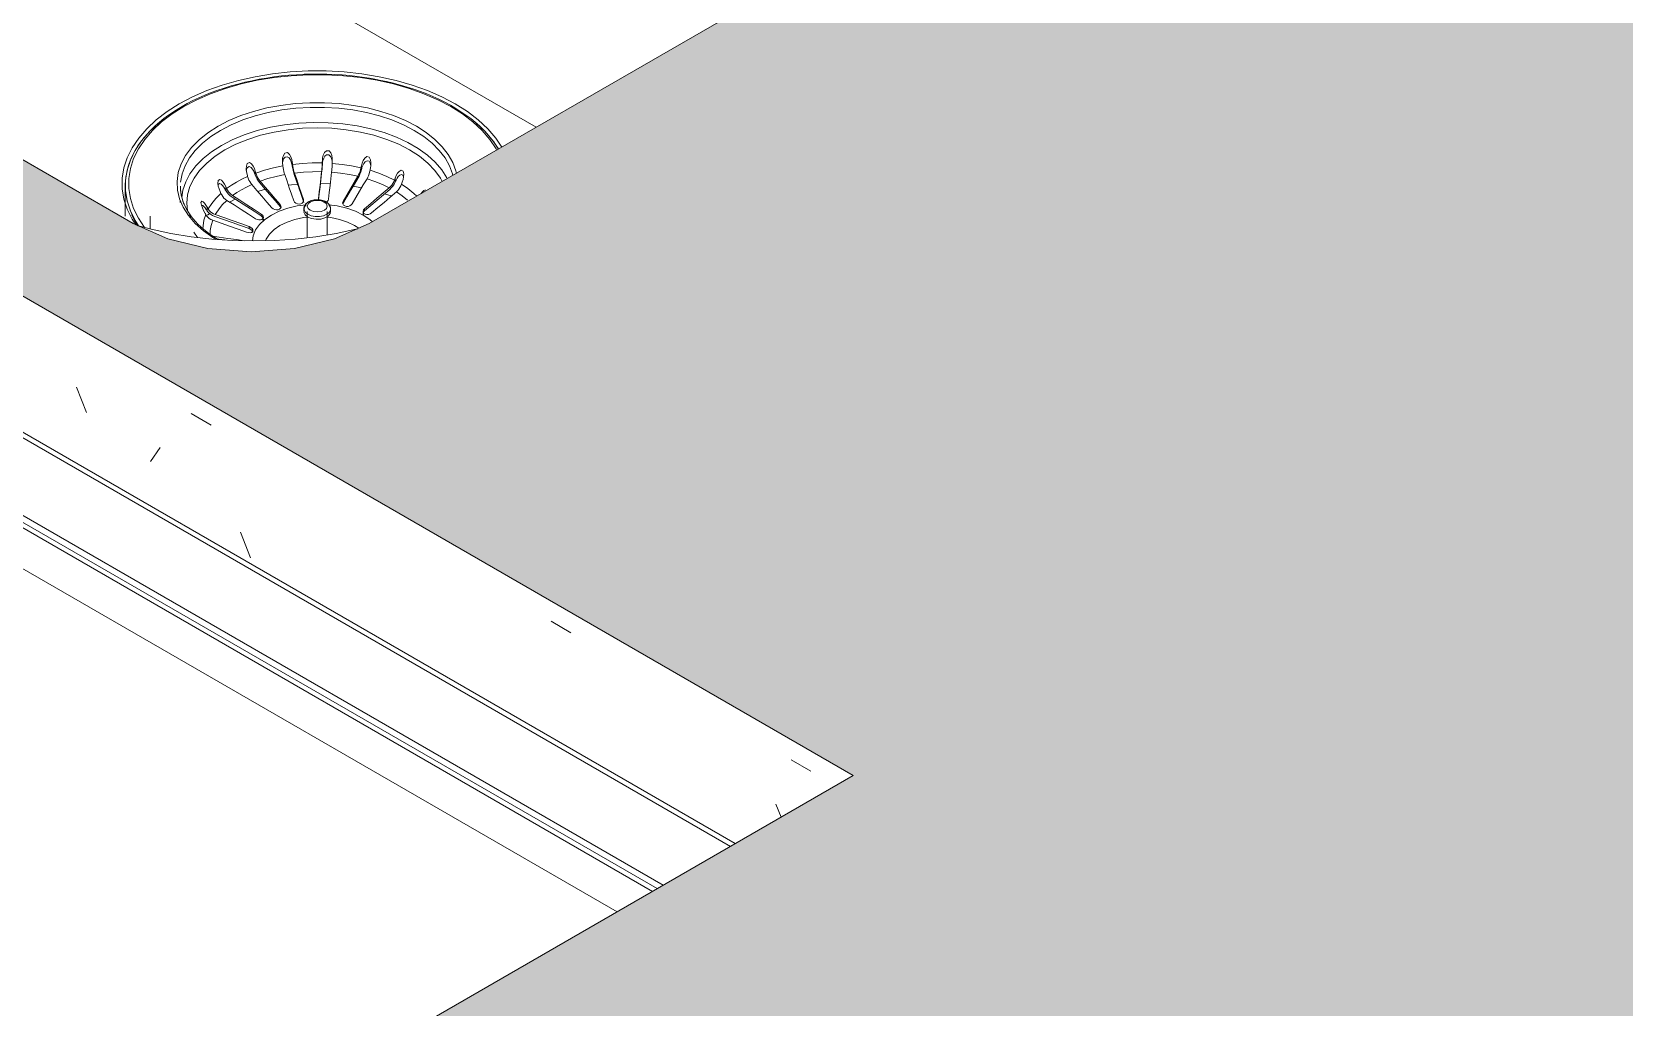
# Model space of a CAD drawing. Header units: millimetres. Extents: x -8593 to 4290, y -4897 to 11072.
# Drawn here: x -5913.5 to -5436.6, y 9420 to 9712.2 of the extents above; entities that cross this region are included whole.
import ezdxf

# ---------------------------------------------------------------- set-up
doc = ezdxf.new("R2010")
doc.units = ezdxf.units.MM
doc.layers.add('G-IMPT', color=8, linetype='Continuous', lineweight=9)
doc.layers.add('I-FURN', color=30, linetype='Continuous', lineweight=9)

msp = doc.modelspace()

# ---------------------------------------------------------------- hatches: boundary and pattern name
at = {"layer": 'I-FURN'}
h = msp.add_hatch(dxfattribs=at)
h.set_pattern_fill('FP_1', color=256, style=0, pattern_type=2)
h.set_pattern_definition([(0, (-6795.318, 7822.987), (203.2, 29.329), [8.382, -144.018, 8.382, -144.018, -812.8]), (0, (-6795.318, 7822.987), (203.2, 29.329), [-304.8, 8.382, -296.418, 8.382, -144.018, -355.6]), (0, (-6795.318, 7822.987), (203.2, 29.329), [-762, 8.382, -93.218, 8.382, -245.618]), (135, (-6719.12, 7837.65), (-145.594, 86.93524), [5.927, -101.836, 5.927, -676.572]), (135, (-6719.12, 7837.65), (-145.594, 86.93524), [-113.69, -101.836, 5.927, -209.599, -359.21]), (135, (-6719.12, 7837.65), (-145.594, 86.93524), [-431.052, 5.927, -101.836, 5.927, -245.52]), (135, (-6719.12, 7837.65), (-145.594, 86.93524), [-544.742, -65.915, 5.927, -173.678]), (225, (-6693.72, 7896.31), (-57.60587, -116.2646), [5.927, -101.836, 5.927, -676.572]), (225, (-6693.72, 7896.31), (-57.60587, -116.2646), [-113.69, -101.836, 5.927, -209.599, -359.21]), (225, (-6693.72, 7896.31), (-57.60587, -116.2646), [-431.052, 5.927, -101.836, 5.927, -245.52]), (225, (-6693.72, 7896.31), (-57.60587, -116.2646), [-544.742, -65.915, 5.927, -173.678])])
h.paths.add_polyline_path([(-7223.12, 8019.74), (-7223.12, 8142.21), (-6608.36, 8497.15), (-6933.62, 8684.94), (-6324.67, 9036.52), (-5999.4, 8848.73), (-4861.38, 9505.76), (-5793.81, 10044.1), (-5793.79, 10035.12), (-5779.2, 10026.63), (-5776.94, 10022.81), (-5776.16, 10017.58), (-5776.94, 10011.46), (-5779.2, 10005.03), (-5783.69, 9997.81), (-5787.16, 9993.77), (-5792.07, 9990.03), (-5797.43, 9988.09), (-5801.43, 9988.14), (-5818.56, 9998.18), (-5821.26, 9999.59), (-5825.49, 10002.03), (-5825.71, 9991.34), (-5827.75, 9987.72), (-5831.88, 9984.43), (-5838.38, 9981.9), (-5844.98, 9980.79), (-5851.31, 9980.79), (-5858.19, 9982.12), (-5864.48, 9985.05), (-5868.06, 9988.12), (-5870.02, 9991.59), (-5870.02, 10088.1), (-5958.95, 10139.45), (-5991.59, 10120.3), (-5992.31, 10113.98), (-5998.62, 10110.34), (-6007.84, 10110.51), (-6008.81, 10111.04), (-6011.67, 10110.97), (-6013.32, 10111.51), (-6016.62, 10113.47), (-6018.95, 10115.73), (-6021.56, 10119.25), (-6022.88, 10121.85), (-6023.88, 10124.61), (-6024.48, 10128.61), (-6024.36, 10130.43), (-6024.03, 10131.68), (-6023.82, 10132.71), (-6022.28, 10135.02), (-6021.31, 10135.47), (-6020.49, 10135.88), (-6020.7, 10136.13), (-5986.95, 10155.61), (-6728.14, 10583.54), (-8135.29, 9771.13), (-7718.09, 9530.26), (-6728.14, 10101.81), (-5667.48, 9489.43), (-7718.09, 8305.51), (-7287.37, 8056.84)])
h.paths.add_polyline_path([(-5847.79, 9646.32), (-5860.83, 9647.33), (-5872.79, 9650.19), (-5883.15, 9654.77), (-6442.01, 9977.48), (-6449.71, 9983.27), (-6454.71, 9990.23), (-6456.41, 9997.7), (-6454.71, 10005.17), (-6449.71, 10012.14), (-6441.76, 10018.12), (-6236.7, 10136.51), (-6226.35, 10141.09), (-6214.29, 10143.98), (-6201.35, 10144.96), (-6188.41, 10143.98), (-6176.35, 10141.09), (-6165.99, 10136.51), (-5607.38, 9813.99), (-5599.43, 9808.01), (-5594.44, 9801.05), (-5592.73, 9793.58), (-5594.44, 9786.11), (-5599.43, 9779.15), (-5607.38, 9773.17), (-5812.44, 9654.77), (-5822.79, 9650.19), (-5834.85, 9647.3), (-5839.7, 9646.93)])
h.paths.add_polyline_path([(-5803.77, 10040.81), (-5803.79, 10049.87), (-5825.36, 10062.32), (-5825.57, 10054.02), (-5826.82, 10053.17), (-5826.66, 10052.57), (-5826.19, 10052.28), (-5824.65, 10052.95), (-5813.75, 10046.57), (-5803.79, 10040.83)])
h.paths.add_polyline_path([(-6014.97, 10133.82), (-6014.52, 10134.84), (-6014.92, 10134.17)])
h.paths.add_polyline_path([(-6014.29, 10135.06), (-6014.55, 10135.16), (-6014.32, 10135.07)])
h.paths.add_polyline_path([(-6002.83, 10141.71), (-6002.69, 10141.78), (-6002.83, 10141.71)])
h = msp.add_hatch(dxfattribs=at)
h.set_pattern_fill('FP_3', color=256, style=0, pattern_type=2)
h.set_pattern_definition([(330, (-4788.215, 10095.467), (143.684, -41.478), [6.844, -117.59, 6.844, -781.239]), (330, (-4788.215, 10095.467), (143.684, -41.478), [-131.278, -117.59, 6.844, -242.024, -414.78]), (330, (-4788.215, 10095.467), (143.684, -41.478), [-497.736, 6.844, -117.59, 6.844, -283.502]), (330, (-4788.215, 10095.467), (143.684, -41.478), [-629.014, -76.112, 6.844, -200.546]), (111.206, (-4734.333, 10085.098), (-102.95035, 182.3835), [8.193, -140.765, -943.402]), (111.206, (-4734.333, 10085.098), (-102.95035, 182.3835), [-148.958, 8.193, -140.765, -794.444]), (111.206, (-4734.333, 10085.098), (-102.95035, 182.3835), [-297.916, 8.193, -289.724, -496.527]), (111.206, (-4734.333, 10085.098), (-102.95035, 182.3835), [-595.833, 8.193, -140.765, -347.569]), (111.206, (-4734.333, 10085.098), (-102.95035, 182.3835), [-744.791, 8.193, -91.113, -248.264]), (111.206, (-4734.333, 10085.098), (-102.95035, 182.3835), [-844.096, 8.193, -240.071]), (234.896, (-4716.373, 10157.684), (-40.7338, -140.906), [5.153, -88.544, -593.415]), (234.896, (-4716.373, 10157.684), (-40.7338, -140.906), [-93.697, 5.153, -88.544, -499.718]), (234.896, (-4716.373, 10157.684), (-40.7338, -140.906), [-187.394, 5.153, -182.241, -312.324]), (234.896, (-4716.373, 10157.684), (-40.7338, -140.906), [-374.788, 5.153, -88.544, -218.626]), (234.896, (-4716.373, 10157.684), (-40.7338, -140.906), [-468.485, 5.153, -57.311, -156.162]), (234.896, (-4716.373, 10157.684), (-40.7338, -140.906), [-530.95, 5.153, -151.008])])
h.paths.add_polyline_path([(-5702.84, 9469.02), (-5667.48, 9489.43), (-6728.14, 10101.81), (-6728.14, 10060.98), (-5738.19, 9489.43)])

# ---------------------------------------------------------------- linework, layer by layer
at = {"layer": 'G-IMPT'}
for p, q in [((-5762.45, 9683.64), (-5864.77, 9742.71)), ((-5868.65, 9689.68), (-5868.23, 9689.92)), ((-5884.94, 9670.55), (-5884.86, 9670.9)), ((-5884.58, 9671.86), (-5884.27, 9672.77)), ((-5846.76, 9669.9), (-5846.42, 9670.03)), ((-5846.56, 9670.51), (-5846.56, 9669.35)), ((-5835.48, 9672.77), (-5835.48, 9672)), ((-5826.48, 9672.96), (-5826.48, 9672.46)), ((-5814.77, 9672.12), (-5814.77, 9670.96)), ((-5885.5, 9665.96), (-5885.5, 9656.98)), ((-5885.49, 9666.54), (-5885.43, 9667.49)), ((-5855.4, 9665.59), (-5855.4, 9664.67)), ((-5826.89, 9666.76), (-5824.11, 9666.66)), ((-5817.26, 9665.94), (-5814.72, 9665.49)), ((-5804.81, 9667.97), (-5804.42, 9667.76)), ((-5804.66, 9668.4), (-5804.66, 9667.24)), ((-5869.1, 9661.63), (-5869.1, 9661.06)), ((-5854.32, 9661.24), (-5852.56, 9662.05)), ((-5839.1, 9659.88), (-5839.1, 9660.47)), ((-5832.11, 9661.43), (-5832.06, 9661.13)), ((-5830.67, 9660.78), (-5830.12, 9661.22)), ((-5830.59, 9660.94), (-5830.26, 9661.09)), ((-5827.57, 9661.85), (-5827.62, 9662.25)), ((-5827.62, 9661.85), (-5827.62, 9662.25)), ((-5826.18, 9661.24), (-5825.59, 9661.03)), ((-5820.27, 9660.83), (-5820.27, 9661.42)), ((-5807.85, 9663.72), (-5805.91, 9663.04)), ((-5878, 9656.98), (-5878, 9653.17)), ((-5865.72, 9656.68), (-5866.27, 9657.48)), ((-5860.93, 9659.69), (-5860.93, 9658.53)), ((-5860.86, 9657.25), (-5860.18, 9657.76)), ((-5844.75, 9657.05), (-5844.75, 9657.64)), ((-5839.1, 9659.88), (-5838.89, 9659.54)), ((-5832, 9659.18), (-5832, 9658.37)), ((-5831, 9658.37), (-5831, 9650.55)), ((-5825, 9651.41), (-5825, 9658.37)), ((-5824, 9658.37), (-5824, 9659.18)), ((-5813.85, 9658.61), (-5813.85, 9659.2)), ((-5864.94, 9652.2), (-5863.87, 9650.63)), ((-5848.37, 9653.27), (-5848.37, 9653.86)), ((-5816.82, 9654.2), (-5815.57, 9653.39))]:
    msp.add_line(p, q, dxfattribs=at)
for points in [[(-5786.66, 9690.64, 0), (-5790.65, 9692.74, 0), (-5794.96, 9694.62, 0), (-5799.55, 9696.26, 0), (-5804.39, 9697.65, 0), (-5809.42, 9698.78, 0), (-5814.61, 9699.63, 0), (-5819.92, 9700.2, 0), (-5825.3, 9700.49, 0), (-5830.7, 9700.49, 0), (-5836.07, 9700.2, 0), (-5841.38, 9699.63, 0), (-5846.57, 9698.78, 0), (-5851.61, 9697.65, 0), (-5856.44, 9696.26, 0), (-5861.03, 9694.62, 0), (-5865.34, 9692.74, 0), (-5869.33, 9690.64, 0), (-5872.97, 9688.34, 0), (-5876.22, 9685.85, 0), (-5879.06, 9683.2, 0), (-5881.47, 9680.41, 0), (-5883.42, 9677.5, 0), (-5884.9, 9674.5, 0), (-5885.89, 9671.44, 0), (-5886.39, 9668.34, 0), (-5886.39, 9665.22, 0), (-5885.89, 9662.11, 0), (-5884.9, 9659.05, 0), (-5883.42, 9656.05, 0), (-5882.37, 9654.39, 0)], [(-5773.74, 9677.12, 0), (-5774.28, 9678, 0), (-5775.15, 9679.25, 0), (-5776.1, 9680.49, 0), (-5777.14, 9681.69, 0), (-5778.25, 9682.87, 0), (-5779.45, 9684.02, 0), (-5780.72, 9685.14, 0), (-5782.06, 9686.23, 0), (-5783.48, 9687.29, 0), (-5784.97, 9688.3, 0), (-5786.52, 9689.29, 0), (-5788.14, 9690.23, 0), (-5789.82, 9691.14, 0), (-5791.57, 9692, 0), (-5793.36, 9692.83, 0), (-5795.22, 9693.61, 0), (-5797.12, 9694.35, 0), (-5799.07, 9695.04, 0), (-5801.07, 9695.69, 0), (-5803.11, 9696.29, 0), (-5805.19, 9696.84, 0), (-5807.3, 9697.34, 0), (-5809.45, 9697.79, 0), (-5811.63, 9698.2, 0), (-5813.83, 9698.55, 0), (-5816.05, 9698.85, 0), (-5818.29, 9699.1, 0), (-5820.55, 9699.3, 0), (-5822.82, 9699.44, 0), (-5825.1, 9699.54, 0), (-5827.38, 9699.58, 0), (-5829.66, 9699.57, 0), (-5831.94, 9699.5, 0), (-5834.22, 9699.38, 0), (-5836.48, 9699.21, 0), (-5838.73, 9698.99, 0), (-5840.97, 9698.72, 0), (-5843.18, 9698.39, 0), (-5845.37, 9698.02, 0), (-5847.53, 9697.59, 0), (-5849.67, 9697.11, 0), (-5851.76, 9696.59, 0), (-5853.82, 9696.02, 0), (-5855.85, 9695.39, 0), (-5857.82, 9694.73, 0), (-5859.75, 9694.01, 0), (-5861.63, 9693.26, 0), (-5863.46, 9692.45, 0), (-5865.23, 9691.61, 0), (-5866.95, 9690.73, 0), (-5868.45, 9689.89, 0)], [(-5774.24, 9676.82, 0), (-5774.42, 9677.14, 0), (-5776.31, 9679.95, 0), (-5778.64, 9682.65, 0), (-5781.38, 9685.21, 0), (-5784.53, 9687.62, 0), (-5788.04, 9689.84, 0), (-5791.9, 9691.87, 0), (-5796.07, 9693.69, 0), (-5800.5, 9695.27, 0), (-5805.17, 9696.62, 0), (-5810.04, 9697.71, 0), (-5815.06, 9698.53, 0), (-5820.19, 9699.08, 0), (-5825.39, 9699.36, 0), (-5830.61, 9699.36, 0), (-5835.8, 9699.08, 0), (-5840.93, 9698.53, 0), (-5845.95, 9697.71, 0), (-5850.82, 9696.62, 0), (-5855.49, 9695.27, 0), (-5859.93, 9693.69, 0), (-5864.09, 9691.87, 0), (-5867.95, 9689.84, 0)], [(-5885.5, 9665.96, 0), (-5885.45, 9667.33, 0), (-5885.31, 9668.7, 0), (-5885.07, 9670.07, 0), (-5884.74, 9671.43, 0), (-5884.31, 9672.77, 0), (-5883.8, 9674.1, 0), (-5883.19, 9675.42, 0), (-5882.49, 9676.72, 0), (-5881.71, 9678, 0), (-5880.84, 9679.25, 0), (-5879.89, 9680.49, 0), (-5878.85, 9681.69, 0), (-5877.74, 9682.87, 0), (-5876.54, 9684.02, 0), (-5875.27, 9685.14, 0), (-5873.93, 9686.23, 0), (-5872.51, 9687.29, 0), (-5871.02, 9688.3, 0), (-5869.47, 9689.29, 0), (-5868.45, 9689.89, 0)], [(-5879.7, 9653.62, 0), (-5881.57, 9656.41, 0), (-5883, 9659.31, 0), (-5883.95, 9662.27, 0), (-5884.44, 9665.27, 0), (-5884.44, 9668.28, 0), (-5883.95, 9671.28, 0), (-5883, 9674.25, 0), (-5881.57, 9677.14, 0), (-5879.68, 9679.95, 0), (-5877.36, 9682.65, 0), (-5874.61, 9685.21, 0), (-5871.46, 9687.62, 0), (-5867.95, 9689.84, 0)], [(-5798.3, 9683.92, 0), (-5801.56, 9685.62, 0), (-5805.12, 9687.11, 0), (-5808.93, 9688.38, 0), (-5812.94, 9689.42, 0), (-5817.13, 9690.2, 0), (-5821.43, 9690.73, 0), (-5825.8, 9690.99, 0), (-5830.19, 9690.99, 0), (-5834.57, 9690.73, 0), (-5838.87, 9690.2, 0), (-5843.05, 9689.42, 0), (-5847.06, 9688.38, 0), (-5850.87, 9687.11, 0), (-5854.43, 9685.62, 0), (-5857.69, 9683.92, 0)], [(-5856.99, 9682.7, 0), (-5853.8, 9684.36, 0), (-5850.33, 9685.81, 0), (-5846.61, 9687.05, 0), (-5842.69, 9688.06, 0), (-5838.61, 9688.83, 0), (-5834.41, 9689.34, 0), (-5830.14, 9689.6, 0), (-5825.85, 9689.6, 0), (-5821.58, 9689.34, 0), (-5817.38, 9688.83, 0), (-5813.3, 9688.06, 0), (-5809.38, 9687.05, 0), (-5805.67, 9685.81, 0), (-5802.19, 9684.36, 0), (-5799, 9682.7, 0)], [(-5772.7, 9677.71, 0), (-5774.52, 9680.41, 0), (-5776.93, 9683.2, 0), (-5779.77, 9685.85, 0), (-5783.03, 9688.34, 0), (-5786.66, 9690.64, 0)], [(-5881.7, 9678.06, 0), (-5880.6, 9679.61, 0), (-5878.23, 9682.36, 0), (-5875.43, 9684.97, 0), (-5873.89, 9686.21, 0)], [(-5789.18, 9668.51, 0), (-5790.69, 9670.9, 0), (-5792.65, 9673.17, 0), (-5795.01, 9675.31, 0), (-5797.77, 9677.29, 0), (-5800.88, 9679.08, 0), (-5804.31, 9680.67, 0), (-5808.01, 9682.04, 0), (-5811.95, 9683.17, 0), (-5816.08, 9684.05, 0), (-5820.34, 9684.66, 0), (-5824.7, 9685, 0), (-5829.1, 9685.07, 0), (-5833.48, 9684.86, 0), (-5837.8, 9684.38, 0), (-5842, 9683.64, 0), (-5846.04, 9682.64, 0), (-5849.87, 9681.39, 0), (-5853.44, 9679.91, 0), (-5856.71, 9678.21, 0)], [(-5780.56, 9684.97, 0), (-5777.76, 9682.36, 0), (-5775.4, 9679.61, 0), (-5773.7, 9677.13, 0)], [(-5857.69, 9683.92, 0), (-5860.73, 9681.97, 0), (-5863.38, 9679.84, 0), (-5865.62, 9677.55, 0), (-5867.42, 9675.14, 0), (-5868.75, 9672.63, 0), (-5869.61, 9670.05, 0), (-5869.98, 9667.43, 0), (-5869.86, 9664.81, 0), (-5869.24, 9662.21, 0), (-5868.15, 9659.66, 0), (-5866.58, 9657.19, 0), (-5864.56, 9654.84, 0), (-5862.11, 9652.63, 0), (-5859.26, 9650.58, 0), (-5858.38, 9650.04, 0)], [(-5868.94, 9667.2, 0), (-5868.49, 9669.66, 0), (-5867.6, 9672.09, 0), (-5866.27, 9674.44, 0), (-5864.53, 9676.71, 0), (-5862.38, 9678.85, 0), (-5859.86, 9680.86, 0), (-5856.99, 9682.7, 0)], [(-5790.55, 9667.39, 0), (-5791.09, 9668.34, 0), (-5792.77, 9670.68, 0), (-5794.89, 9672.89, 0), (-5797.43, 9674.96, 0), (-5800.35, 9676.85, 0), (-5803.62, 9678.53, 0), (-5807.19, 9680, 0), (-5811.03, 9681.22, 0), (-5815.08, 9682.19, 0), (-5819.3, 9682.89, 0), (-5823.62, 9683.32, 0), (-5828, 9683.46, 0), (-5832.37, 9683.32, 0), (-5836.7, 9682.89, 0), (-5840.91, 9682.19, 0), (-5844.96, 9681.22, 0), (-5848.8, 9680, 0), (-5852.37, 9678.53, 0), (-5855.64, 9676.85, 0)], [(-5787.39, 9669.22, 0), (-5787.5, 9669.66, 0), (-5788.39, 9672.09, 0), (-5789.72, 9674.44, 0), (-5791.46, 9676.71, 0), (-5793.61, 9678.85, 0), (-5796.13, 9680.86, 0), (-5799, 9682.7, 0)], [(-5786.33, 9669.82, 0), (-5786.51, 9670.57, 0), (-5787.43, 9673.05, 0), (-5788.79, 9675.47, 0), (-5790.57, 9677.79, 0), (-5792.77, 9679.98, 0), (-5795.36, 9682.04, 0), (-5798.3, 9683.92, 0)], [(-5881.52, 9654.08, 0), (-5882.52, 9655.66, 0), (-5883.97, 9658.6, 0), (-5884.94, 9661.62, 0), (-5885.43, 9664.67, 0), (-5885.43, 9667.74, 0), (-5884.94, 9670.79, 0), (-5883.97, 9673.81, 0), (-5882.52, 9676.76, 0)], [(-5856.71, 9678.21, 0), (-5859.65, 9676.32, 0), (-5862.21, 9674.26, 0), (-5864.38, 9672.05, 0), (-5866.11, 9669.72, 0), (-5867.4, 9667.29, 0), (-5868.23, 9664.8, 0), (-5868.57, 9662.56, 0)], [(-5866.89, 9658.61, 0), (-5867.09, 9660.88, 0), (-5866.85, 9663.41, 0), (-5866.11, 9665.91, 0), (-5864.9, 9668.34, 0), (-5863.22, 9670.68, 0), (-5861.1, 9672.89, 0), (-5858.56, 9674.96, 0), (-5855.64, 9676.85, 0)], [(-5838.37, 9672.72, 0), (-5838.43, 9673.56, 0), (-5838.36, 9674.4, 0), (-5838.15, 9675.21, 0), (-5837.69, 9675.91, 0), (-5836.91, 9676.03, 0), (-5836.29, 9675.5, 0), (-5835.89, 9674.78, 0), (-5835.63, 9673.99, 0), (-5835.48, 9673.17, 0)], [(-5838.4, 9672.84, 0), (-5838.29, 9673.52, 0), (-5838.06, 9674.18, 0), (-5837.63, 9674.72, 0), (-5836.98, 9674.82, 0), (-5836.43, 9674.43, 0), (-5836.05, 9673.87, 0), (-5835.78, 9673.25, 0), (-5835.59, 9672.59, 0)], [(-5826.48, 9673.62, 0), (-5826.4, 9674.45, 0), (-5826.2, 9675.27, 0), (-5825.85, 9676.03, 0), (-5825.26, 9676.62, 0), (-5824.46, 9676.58, 0), (-5823.93, 9675.93, 0), (-5823.64, 9675.14, 0), (-5823.51, 9674.31, 0), (-5823.49, 9673.47, 0)], [(-5826.42, 9673.05, 0), (-5826.29, 9673.72, 0), (-5826.07, 9674.38, 0), (-5825.72, 9674.97, 0), (-5825.2, 9675.41, 0), (-5824.53, 9675.38, 0), (-5824.04, 9674.89, 0), (-5823.75, 9674.26, 0), (-5823.58, 9673.59, 0), (-5823.52, 9673.14, 0)], [(-5814.77, 9672.12, 0), (-5814.56, 9672.92, 0), (-5814.25, 9673.69, 0), (-5813.8, 9674.37, 0), (-5813.17, 9674.83, 0), (-5812.44, 9674.64, 0), (-5812.06, 9673.89, 0), (-5811.92, 9673.06, 0), (-5811.94, 9672.22, 0), (-5812.06, 9671.39, 0)], [(-5849.01, 9669.52, 0), (-5849.19, 9670.34, 0), (-5849.28, 9671.17, 0), (-5849.23, 9672.02, 0), (-5848.94, 9672.79, 0), (-5848.28, 9673.06, 0), (-5847.65, 9672.66, 0), (-5847.18, 9672.02, 0), (-5846.82, 9671.29, 0), (-5846.56, 9670.51, 0)], [(-5849.25, 9670.68, 0), (-5849.19, 9671, 0), (-5848.9, 9671.61, 0), (-5848.35, 9671.83, 0), (-5847.8, 9671.56, 0), (-5847.38, 9671.08, 0), (-5847.03, 9670.52, 0), (-5846.76, 9669.9, 0)], [(-5846.56, 9670.51, 0), (-5846.47, 9670.2, 0), (-5846.38, 9669.88, 0)], [(-5846.38, 9669.88, 0), (-5843.8, 9670.74, 0), (-5841.09, 9671.47, 0), (-5838.29, 9672.06, 0)], [(-5838.29, 9672.06, 0), (-5838.33, 9672.39, 0), (-5838.37, 9672.72, 0)], [(-5838.29, 9672.06, 0), (-5838.22, 9671.5, 0), (-5838.12, 9670.94, 0), (-5838, 9670.41, 0), (-5837.87, 9669.91, 0), (-5837.73, 9669.47, 0)], [(-5835.59, 9672.59, 0), (-5835.53, 9672.3, 0), (-5835.48, 9672, 0)], [(-5835.48, 9673.17, 0), (-5835.44, 9672.84, 0), (-5835.4, 9672.51, 0)], [(-5835.48, 9672, 0), (-5835.36, 9671.31, 0), (-5835.21, 9670.63, 0), (-5835.05, 9670.01, 0), (-5834.88, 9669.45, 0)], [(-5835.4, 9672.51, 0), (-5832.46, 9672.81, 0), (-5829.49, 9672.96, 0), (-5826.51, 9672.96, 0)], [(-5834.83, 9669.92, 0), (-5834.97, 9670.36, 0), (-5835.1, 9670.86, 0), (-5835.22, 9671.39, 0), (-5835.32, 9671.95, 0), (-5835.4, 9672.51, 0)], [(-5826.7, 9670.33, 0), (-5829.43, 9670.32, 0), (-5832.15, 9670.19, 0), (-5834.83, 9669.92, 0)], [(-5827.62, 9662.25, 0), (-5827.39, 9664.27, 0), (-5827.16, 9666.29, 0), (-5826.93, 9668.31, 0), (-5826.7, 9670.33, 0)], [(-5826.51, 9672.96, 0), (-5826.54, 9672.39, 0), (-5826.57, 9671.83, 0), (-5826.61, 9671.29, 0), (-5826.65, 9670.78, 0), (-5826.7, 9670.33, 0)], [(-5826.69, 9669.86, 0), (-5826.63, 9670.43, 0), (-5826.57, 9671.07, 0), (-5826.52, 9671.75, 0), (-5826.48, 9672.46, 0)], [(-5826.51, 9672.96, 0), (-5826.5, 9673.29, 0), (-5826.48, 9673.62, 0)], [(-5826.48, 9672.46, 0), (-5826.46, 9672.76, 0), (-5826.42, 9673.05, 0)], [(-5823.71, 9670.18, 0), (-5823.94, 9668.16, 0), (-5824.17, 9666.14, 0), (-5824.4, 9664.12, 0), (-5824.63, 9662.1, 0)], [(-5823.71, 9670.18, 0), (-5823.66, 9670.63, 0), (-5823.62, 9671.14, 0), (-5823.58, 9671.68, 0), (-5823.55, 9672.24, 0), (-5823.52, 9672.81, 0)], [(-5815.82, 9668.96, 0), (-5818.39, 9669.49, 0), (-5821.02, 9669.9, 0), (-5823.71, 9670.18, 0)], [(-5823.49, 9673.47, 0), (-5823.51, 9673.14, 0), (-5823.52, 9672.81, 0)], [(-5823.52, 9672.81, 0), (-5820.59, 9672.51, 0), (-5817.71, 9672.06, 0), (-5814.91, 9671.47, 0)], [(-5814.91, 9671.47, 0), (-5815.03, 9670.92, 0), (-5815.2, 9670.38, 0), (-5815.38, 9669.86, 0), (-5815.6, 9669.38, 0), (-5815.82, 9668.96, 0)], [(-5815.76, 9668.48, 0), (-5815.47, 9669.02, 0), (-5815.21, 9669.62, 0), (-5814.97, 9670.28, 0), (-5814.77, 9670.96, 0)], [(-5814.91, 9671.47, 0), (-5814.84, 9671.8, 0), (-5814.77, 9672.12, 0)], [(-5814.77, 9670.96, 0), (-5814.7, 9671.24, 0), (-5814.61, 9671.53, 0)], [(-5814.61, 9671.53, 0), (-5814.38, 9672.16, 0), (-5814.07, 9672.76, 0), (-5813.66, 9673.28, 0), (-5813.1, 9673.61, 0), (-5812.49, 9673.45, 0), (-5812.13, 9672.87, 0), (-5811.96, 9672.22, 0)], [(-5813.1, 9668.22, 0), (-5812.88, 9668.65, 0), (-5812.67, 9669.13, 0), (-5812.48, 9669.65, 0), (-5812.32, 9670.19, 0), (-5812.19, 9670.74, 0)], [(-5812.06, 9671.39, 0), (-5812.12, 9671.06, 0), (-5812.19, 9670.74, 0)], [(-5812.19, 9670.74, 0), (-5809.61, 9669.88, 0), (-5807.16, 9668.89, 0), (-5804.88, 9667.79, 0)], [(-5804.66, 9668.4, 0), (-5804.35, 9669.15, 0), (-5803.96, 9669.84, 0), (-5803.47, 9670.42, 0), (-5802.86, 9670.77, 0), (-5802.29, 9670.43, 0), (-5802.11, 9669.64, 0), (-5802.14, 9668.79, 0), (-5802.3, 9667.97, 0), (-5802.54, 9667.17, 0)], [(-5884.94, 9661.37, 0), (-5885.43, 9664.43, 0), (-5885.49, 9665.59, 0)], [(-5869, 9665.96, 0), (-5868.96, 9665.06, 0), (-5868.87, 9664.16, 0), (-5868.71, 9663.26, 0), (-5868.5, 9662.37, 0), (-5868.22, 9661.47, 0), (-5867.87, 9660.59, 0), (-5867.47, 9659.7, 0), (-5867, 9658.83, 0), (-5866.47, 9657.96, 0), (-5865.87, 9657.11, 0), (-5865.22, 9656.26, 0), (-5864.51, 9655.43, 0), (-5863.73, 9654.62, 0), (-5862.9, 9653.82, 0), (-5862.01, 9653.03, 0), (-5861.07, 9652.27, 0), (-5860.07, 9651.53, 0), (-5859.02, 9650.81, 0), (-5857.92, 9650.11, 0)], [(-5855.4, 9665.84, 0), (-5855.75, 9666.55, 0), (-5856.16, 9667.2, 0), (-5856.64, 9667.74, 0), (-5857.21, 9668.02, 0), (-5857.67, 9667.64, 0), (-5857.75, 9666.83, 0), (-5857.63, 9665.99, 0), (-5857.41, 9665.18, 0), (-5857.12, 9664.42, 0)], [(-5855.67, 9665.17, 0), (-5856, 9665.73, 0), (-5856.37, 9666.22, 0), (-5856.79, 9666.61, 0), (-5857.26, 9666.78, 0), (-5857.65, 9666.46, 0)], [(-5855.67, 9665.17, 0), (-5855.54, 9664.93, 0), (-5855.4, 9664.67, 0)], [(-5855.14, 9665.25, 0), (-5855.27, 9665.54, 0), (-5855.4, 9665.84, 0)], [(-5855.14, 9665.25, 0), (-5853.72, 9666.25, 0), (-5852.2, 9667.19, 0)], [(-5853.36, 9663.15, 0), (-5853.81, 9663.47, 0), (-5854.21, 9663.85, 0), (-5854.58, 9664.29, 0), (-5854.89, 9664.76, 0), (-5855.14, 9665.25, 0)], [(-5852.2, 9667.19, 0), (-5850.56, 9668.07, 0), (-5848.84, 9668.89, 0)], [(-5847.59, 9666.48, 0), (-5849.17, 9665.73, 0), (-5850.66, 9664.92, 0)], [(-5848.84, 9668.89, 0), (-5848.92, 9669.21, 0), (-5849.01, 9669.52, 0)], [(-5848.84, 9668.89, 0), (-5848.66, 9668.35, 0), (-5848.44, 9667.83, 0), (-5848.19, 9667.34, 0), (-5847.9, 9666.88, 0), (-5847.59, 9666.48, 0)], [(-5841.56, 9659.48, 0), (-5843.06, 9661.23, 0), (-5844.57, 9662.98, 0), (-5846.08, 9664.73, 0), (-5847.59, 9666.48, 0)], [(-5846.76, 9669.9, 0), (-5846.66, 9669.63, 0), (-5846.56, 9669.35, 0)], [(-5846.56, 9669.35, 0), (-5846.29, 9668.69, 0), (-5845.97, 9668.07, 0), (-5845.61, 9667.5, 0), (-5845.23, 9667, 0)], [(-5845.13, 9667.47, 0), (-5845.44, 9667.87, 0), (-5845.73, 9668.33, 0), (-5845.99, 9668.82, 0), (-5846.2, 9669.35, 0), (-5846.38, 9669.88, 0)], [(-5845.23, 9667, 0), (-5843.69, 9665.22, 0), (-5842.16, 9663.44, 0), (-5840.63, 9661.66, 0), (-5839.1, 9659.88, 0)], [(-5837.73, 9669.47, 0), (-5840.29, 9668.93, 0), (-5842.77, 9668.26, 0), (-5845.13, 9667.47, 0)], [(-5845.13, 9667.47, 0), (-5843.62, 9665.72, 0), (-5842.12, 9663.97, 0), (-5840.61, 9662.22, 0), (-5839.1, 9660.47, 0)], [(-5835.01, 9661.57, 0), (-5835.69, 9663.55, 0), (-5836.37, 9665.52, 0), (-5837.05, 9667.49, 0), (-5837.73, 9669.47, 0)], [(-5836.62, 9666.24, 0), (-5835.72, 9666.35, 0), (-5833.86, 9666.53, 0)], [(-5834.88, 9669.45, 0), (-5834.18, 9667.45, 0), (-5833.54, 9665.59, 0)], [(-5834.83, 9669.92, 0), (-5834.15, 9667.94, 0), (-5833.47, 9665.97, 0), (-5832.79, 9663.99, 0), (-5832.11, 9662.02, 0)], [(-5833.49, 9665.44, 0), (-5832.8, 9663.44, 0), (-5832.11, 9661.43, 0)], [(-5827.59, 9661.85, 0), (-5827.38, 9663.71, 0), (-5827.15, 9665.76, 0), (-5826.92, 9667.81, 0), (-5826.69, 9669.86, 0)], [(-5820.27, 9661.42, 0), (-5819.16, 9663.31, 0), (-5818.05, 9665.19, 0), (-5816.93, 9667.07, 0), (-5815.82, 9668.96, 0)], [(-5820.27, 9660.83, 0), (-5819.14, 9662.75, 0), (-5818.01, 9664.66, 0), (-5816.88, 9666.57, 0), (-5815.76, 9668.48, 0)], [(-5813.1, 9668.22, 0), (-5814.22, 9666.34, 0), (-5815.33, 9664.46, 0), (-5816.44, 9662.57, 0), (-5817.55, 9660.69, 0)], [(-5813.85, 9659.2, 0), (-5811.99, 9660.78, 0), (-5810.13, 9662.36, 0), (-5808.27, 9663.94, 0), (-5806.42, 9665.52, 0)], [(-5806.42, 9665.52, 0), (-5808.51, 9666.53, 0), (-5810.74, 9667.43, 0), (-5813.1, 9668.22, 0)], [(-5804.88, 9667.79, 0), (-5805.09, 9667.27, 0), (-5805.36, 9666.77, 0), (-5805.68, 9666.31, 0), (-5806.03, 9665.88, 0), (-5806.42, 9665.52, 0)], [(-5806.3, 9665.03, 0), (-5805.82, 9665.49, 0), (-5805.38, 9666.02, 0), (-5804.99, 9666.61, 0), (-5804.66, 9667.24, 0)], [(-5804.88, 9667.79, 0), (-5804.77, 9668.09, 0), (-5804.66, 9668.4, 0)], [(-5804.66, 9667.24, 0), (-5804.54, 9667.5, 0), (-5804.42, 9667.76, 0)], [(-5804.42, 9667.76, 0), (-5804.11, 9668.35, 0), (-5803.75, 9668.88, 0), (-5803.32, 9669.31, 0), (-5802.81, 9669.53, 0), (-5802.33, 9669.26, 0), (-5802.16, 9668.81, 0)], [(-5804.29, 9664.29, 0), (-5803.91, 9664.66, 0), (-5803.56, 9665.08, 0), (-5803.24, 9665.55, 0), (-5802.97, 9666.05, 0), (-5802.76, 9666.56, 0)], [(-5802.54, 9667.17, 0), (-5802.65, 9666.87, 0), (-5802.76, 9666.56, 0)], [(-5802.76, 9666.56, 0), (-5800.84, 9665.24, 0), (-5799.13, 9663.83, 0), (-5798.23, 9662.97, 0)], [(-5867.95, 9660.64, 0), (-5868.49, 9662.26, 0), (-5868.94, 9664.72, 0)], [(-5860.93, 9659.69, 0), (-5861.32, 9660.33, 0), (-5861.74, 9660.9, 0), (-5862.18, 9661.34, 0), (-5862.61, 9661.52, 0), (-5862.82, 9661.07, 0), (-5862.68, 9660.27, 0), (-5862.4, 9659.47, 0), (-5862.07, 9658.72, 0), (-5861.71, 9658.02, 0)], [(-5860.63, 9659.16, 0), (-5859.61, 9660.78, 0), (-5858.35, 9662.34, 0), (-5856.86, 9663.83, 0)], [(-5858.54, 9657.46, 0), (-5857.6, 9658.94, 0), (-5856.44, 9660.36, 0), (-5855.08, 9661.73, 0)], [(-5857.12, 9664.42, 0), (-5856.99, 9664.12, 0), (-5856.86, 9663.83, 0)], [(-5856.86, 9663.83, 0), (-5856.61, 9663.34, 0), (-5856.3, 9662.87, 0), (-5855.94, 9662.44, 0), (-5855.53, 9662.05, 0), (-5855.08, 9661.73, 0)], [(-5855.4, 9664.67, 0), (-5855.01, 9664.08, 0), (-5854.56, 9663.54, 0), (-5854.05, 9663.05, 0), (-5853.5, 9662.65, 0)], [(-5855.08, 9661.73, 0), (-5852.93, 9660.35, 0), (-5850.78, 9658.97, 0), (-5848.62, 9657.59, 0), (-5846.47, 9656.22, 0)], [(-5844.75, 9657.05, 0), (-5846.93, 9658.45, 0), (-5849.12, 9659.85, 0), (-5851.31, 9661.25, 0), (-5853.5, 9662.65, 0)], [(-5853.36, 9663.15, 0), (-5852.06, 9664.06, 0), (-5850.66, 9664.92, 0)], [(-5844.75, 9657.64, 0), (-5846.9, 9659.01, 0), (-5849.06, 9660.39, 0), (-5851.21, 9661.77, 0), (-5853.36, 9663.15, 0)], [(-5845.81, 9664.42, 0), (-5844.2, 9664.84, 0), (-5843.51, 9665.01, 0)], [(-5841.73, 9657.32, 0), (-5839.41, 9658.46, 0), (-5836.81, 9659.38, 0), (-5834, 9660.06, 0), (-5831.29, 9660.44, 0)], [(-5839.1, 9660.47, 0), (-5838.88, 9660.1, 0), (-5838.83, 9659.72, 0), (-5838.96, 9659.36, 0), (-5839.26, 9659.07, 0), (-5839.7, 9658.89, 0), (-5840.21, 9658.85, 0), (-5840.73, 9658.95, 0), (-5841.19, 9659.17, 0), (-5841.56, 9659.48, 0)], [(-5832.11, 9662.02, 0), (-5832.07, 9661.63, 0), (-5832.2, 9661.25, 0), (-5832.49, 9660.93, 0), (-5832.92, 9660.72, 0), (-5833.43, 9660.64, 0), (-5833.96, 9660.7, 0), (-5834.43, 9660.9, 0), (-5834.79, 9661.2, 0), (-5835.01, 9661.57, 0)], [(-5832, 9659.18, 0), (-5831.99, 9659.32, 0), (-5831.98, 9659.46, 0), (-5831.95, 9659.6, 0), (-5831.92, 9659.73, 0), (-5831.88, 9659.86, 0), (-5831.83, 9659.99, 0), (-5831.77, 9660.11, 0), (-5831.71, 9660.23, 0), (-5831.64, 9660.34, 0), (-5831.57, 9660.45, 0), (-5831.49, 9660.55, 0), (-5831.4, 9660.65, 0), (-5831.31, 9660.75, 0), (-5831.21, 9660.84, 0), (-5831.12, 9660.93, 0), (-5831.01, 9661.01, 0), (-5830.91, 9661.09, 0), (-5830.8, 9661.16, 0), (-5830.69, 9661.23, 0), (-5830.62, 9661.27, 0)], [(-5830.82, 9657.55, 0), (-5831.56, 9658.14, 0), (-5831.95, 9658.82, 0), (-5831.95, 9659.54, 0), (-5831.56, 9660.23, 0), (-5831.29, 9660.49, 0)], [(-5825.87, 9658.78, 0), (-5826.85, 9658.4, 0), (-5828, 9658.27, 0), (-5829.14, 9658.4, 0), (-5830.12, 9658.78, 0), (-5830.77, 9659.34, 0), (-5831, 9660, 0), (-5830.77, 9660.66, 0)], [(-5824, 9659.18, 0), (-5824, 9659.32, 0), (-5824.01, 9659.46, 0), (-5824.04, 9659.6, 0), (-5824.07, 9659.73, 0), (-5824.11, 9659.86, 0), (-5824.16, 9659.99, 0), (-5824.22, 9660.11, 0), (-5824.28, 9660.23, 0), (-5824.35, 9660.34, 0), (-5824.43, 9660.45, 0), (-5824.51, 9660.55, 0), (-5824.59, 9660.65, 0), (-5824.68, 9660.75, 0), (-5824.78, 9660.84, 0), (-5824.87, 9660.93, 0), (-5824.98, 9661.01, 0), (-5825.08, 9661.09, 0), (-5825.19, 9661.16, 0), (-5825.3, 9661.23, 0), (-5825.42, 9661.3, 0), (-5825.53, 9661.36, 0), (-5825.65, 9661.42, 0), (-5825.78, 9661.48, 0), (-5825.9, 9661.53, 0), (-5826.03, 9661.58, 0), (-5826.16, 9661.62, 0), (-5826.29, 9661.67, 0), (-5826.42, 9661.71, 0), (-5826.55, 9661.74, 0), (-5826.69, 9661.77, 0), (-5826.83, 9661.8, 0), (-5826.97, 9661.83, 0), (-5827.1, 9661.85, 0), (-5827.25, 9661.87, 0), (-5827.39, 9661.89, 0), (-5827.53, 9661.9, 0), (-5827.67, 9661.91, 0), (-5827.81, 9661.91, 0), (-5827.96, 9661.92, 0), (-5828.1, 9661.91, 0), (-5828.24, 9661.91, 0), (-5828.39, 9661.9, 0), (-5828.53, 9661.89, 0), (-5828.67, 9661.88, 0), (-5828.81, 9661.86, 0), (-5828.95, 9661.84, 0), (-5829.09, 9661.82, 0), (-5829.23, 9661.79, 0), (-5829.36, 9661.76, 0), (-5829.5, 9661.73, 0), (-5829.63, 9661.69, 0), (-5829.77, 9661.65, 0), (-5829.89, 9661.6, 0), (-5830.02, 9661.56, 0), (-5830.15, 9661.51, 0), (-5830.27, 9661.45, 0), (-5830.39, 9661.39, 0), (-5830.51, 9661.33, 0), (-5830.62, 9661.27, 0)], [(-5830.12, 9661.22, 0), (-5829.14, 9661.6, 0), (-5828, 9661.73, 0), (-5826.85, 9661.6, 0), (-5825.87, 9661.22, 0)], [(-5825.87, 9661.22, 0), (-5825.22, 9660.66, 0), (-5825, 9660, 0), (-5825.22, 9659.34, 0), (-5825.87, 9658.78, 0)], [(-5824.63, 9662.1, 0), (-5824.76, 9661.71, 0), (-5825.05, 9661.37, 0), (-5825.48, 9661.13, 0)], [(-5824.66, 9660.44, 0), (-5822, 9660.06, 0), (-5819.18, 9659.38, 0), (-5816.58, 9658.46, 0), (-5814.27, 9657.32, 0), (-5812.29, 9655.98, 0), (-5811.5, 9655.31, 0)], [(-5817.55, 9660.69, 0), (-5817.84, 9660.35, 0), (-5818.27, 9660.08, 0), (-5818.77, 9659.94, 0), (-5819.29, 9659.92, 0), (-5819.77, 9660.05, 0), (-5820.14, 9660.31, 0), (-5820.36, 9660.65, 0), (-5820.4, 9661.04, 0), (-5820.27, 9661.42, 0)], [(-5813.85, 9658.61, 0), (-5811.97, 9660.21, 0), (-5810.08, 9661.82, 0), (-5808.19, 9663.42, 0), (-5806.3, 9665.03, 0)], [(-5804.29, 9664.29, 0), (-5806.15, 9662.71, 0), (-5808.01, 9661.13, 0), (-5809.87, 9659.55, 0), (-5811.73, 9657.97, 0)], [(-5800.98, 9661.8, 0), (-5802.54, 9663.09, 0), (-5804.29, 9664.29, 0)], [(-5796.86, 9663.78, 0), (-5796.56, 9664.19, 0), (-5796.1, 9664.68, 0), (-5795.59, 9664.91, 0)], [(-5884.06, 9658.82, 0), (-5883.52, 9657.57, 0), (-5882.89, 9656.33, 0), (-5882.17, 9655.1, 0), (-5881.51, 9654.11, 0)], [(-5881.72, 9654.13, 0), (-5882.52, 9655.41, 0), (-5883.5, 9657.3, 0)], [(-5861.24, 9658.97, 0), (-5861.58, 9659.46, 0), (-5861.93, 9659.88, 0), (-5862.3, 9660.19, 0), (-5862.64, 9660.27, 0)], [(-5862.22, 9653.23, 0), (-5862.19, 9654.08, 0), (-5861.93, 9655.79, 0), (-5861.41, 9657.49, 0)], [(-5861.71, 9658.02, 0), (-5861.56, 9657.75, 0), (-5861.41, 9657.49, 0)], [(-5861.41, 9657.49, 0), (-5861.12, 9657.05, 0), (-5860.75, 9656.65, 0), (-5860.32, 9656.3, 0), (-5859.83, 9656.01, 0), (-5859.31, 9655.78, 0)], [(-5861.24, 9658.97, 0), (-5861.1, 9658.75, 0), (-5860.93, 9658.53, 0)], [(-5860.63, 9659.16, 0), (-5860.78, 9659.43, 0), (-5860.93, 9659.69, 0)], [(-5860.93, 9658.53, 0), (-5860.48, 9658.02, 0), (-5859.95, 9657.58, 0), (-5859.34, 9657.21, 0), (-5858.69, 9656.92, 0)], [(-5858.54, 9657.46, 0), (-5859.06, 9657.68, 0), (-5859.54, 9657.97, 0), (-5859.97, 9658.32, 0), (-5860.34, 9658.72, 0), (-5860.63, 9659.16, 0)], [(-5860.04, 9651.42, 0), (-5860.02, 9652.66, 0), (-5859.78, 9654.23, 0), (-5859.31, 9655.78, 0)], [(-5859.31, 9655.78, 0), (-5856.77, 9654.88, 0), (-5854.23, 9653.98, 0), (-5851.69, 9653.08, 0), (-5849.15, 9652.18, 0)], [(-5848.37, 9653.27, 0), (-5850.95, 9654.18, 0), (-5853.53, 9655.1, 0), (-5856.11, 9656.01, 0), (-5858.69, 9656.92, 0)], [(-5848.37, 9653.86, 0), (-5850.92, 9654.76, 0), (-5853.46, 9655.66, 0), (-5856, 9656.56, 0), (-5858.54, 9657.46, 0)], [(-5841.73, 9657.32, 0), (-5843.71, 9655.98, 0), (-5845.3, 9654.48, 0), (-5846.46, 9652.86, 0), (-5847.17, 9651.15, 0), (-5847.41, 9649.58, 0)], [(-5846.47, 9656.22, 0), (-5846, 9655.99, 0), (-5845.49, 9655.87, 0), (-5844.98, 9655.88, 0), (-5844.55, 9656.02, 0), (-5844.25, 9656.27, 0), (-5844.11, 9656.6, 0), (-5844.16, 9656.97, 0), (-5844.38, 9657.33, 0), (-5844.75, 9657.64, 0)], [(-5844.25, 9655.68, 0), (-5844.11, 9656.01, 0), (-5844.16, 9656.38, 0), (-5844.38, 9656.74, 0), (-5844.75, 9657.05, 0)], [(-5843.45, 9649.66, 0), (-5843.26, 9650.11, 0), (-5842.32, 9651.61, 0), (-5840.94, 9652.98, 0), (-5839.17, 9654.2, 0), (-5837.06, 9655.22, 0), (-5834.67, 9656.02, 0), (-5832.09, 9656.56, 0), (-5831.01, 9656.71, 0)], [(-5831.98, 9658.17, 0), (-5831.62, 9657.39, 0), (-5830.82, 9656.73, 0)], [(-5830.82, 9656.73, 0), (-5829.69, 9656.27, 0), (-5828.34, 9656.07, 0), (-5826.96, 9656.14, 0), (-5825.7, 9656.48, 0), (-5824.72, 9657.04, 0), (-5824.13, 9657.77, 0), (-5824, 9658.37, 0)], [(-5830.82, 9657.55, 0), (-5829.81, 9657.13, 0), (-5828.62, 9656.9, 0), (-5827.37, 9656.9, 0), (-5826.18, 9657.13, 0), (-5825.17, 9657.55, 0)], [(-5825.17, 9657.55, 0), (-5824.43, 9658.14, 0), (-5824.05, 9658.82, 0), (-5824.05, 9659.54, 0), (-5824.43, 9660.23, 0)], [(-5825.02, 9656.71, 0), (-5823.91, 9656.56, 0), (-5821.32, 9656.02, 0), (-5818.93, 9655.22, 0), (-5816.82, 9654.2, 0)], [(-5811.73, 9657.97, 0), (-5812.15, 9657.7, 0), (-5812.65, 9657.53, 0), (-5813.17, 9657.49, 0), (-5813.65, 9657.58, 0), (-5814.02, 9657.79, 0), (-5814.24, 9658.11, 0), (-5814.29, 9658.48, 0), (-5814.15, 9658.85, 0), (-5813.85, 9659.2, 0)], [(-5813.71, 9657.01, 0), (-5814.02, 9657.21, 0), (-5814.24, 9657.52, 0), (-5814.29, 9657.89, 0), (-5814.15, 9658.27, 0), (-5813.85, 9658.61, 0)], [(-5815.88, 9653.23, 0), (-5816.47, 9653.09, 0), (-5822.37, 9651.84, 0), (-5828.41, 9650.85, 0), (-5834.57, 9650.14, 0), (-5840.81, 9649.72, 0), (-5847.09, 9649.57, 0), (-5853.36, 9649.72, 0), (-5859.6, 9650.14, 0), (-5865.76, 9650.85, 0), (-5871.81, 9651.84, 0), (-5877.7, 9653.09, 0), (-5881.85, 9654.16, 0)], [(-5849.91, 9649.64, 0), (-5852.16, 9649.96, 0), (-5854.78, 9650.34, 0), (-5857.4, 9650.71, 0), (-5859.44, 9651, 0)], [(-5849.15, 9652.18, 0), (-5848.64, 9652.06, 0), (-5848.14, 9652.04, 0), (-5847.71, 9652.14, 0), (-5847.41, 9652.36, 0), (-5847.27, 9652.65, 0), (-5847.32, 9652.99, 0), (-5847.54, 9653.33, 0), (-5847.91, 9653.63, 0), (-5848.37, 9653.86, 0)], [(-5847.26, 9652.14, 0), (-5847.32, 9652.4, 0), (-5847.54, 9652.74, 0), (-5847.91, 9653.04, 0), (-5848.37, 9653.27, 0)], [(-5855.65, 9649.87, 0), (-5857.52, 9650.14, 0), (-5858.21, 9650.24, 0)]]:
    msp.add_polyline3d(points, dxfattribs=at)
at = {"layer": 'I-FURN'}
for p, q in [((-6728.14, 10101.81), (-5667.48, 9489.43)), ((-5702.84, 9469.02), (-6728.14, 10060.98)), ((-5883.15, 9654.77), (-6441.76, 9977.29)), ((-5607.38, 9773.17), (-5812.44, 9654.77)), ((-6022.45, 9651.92), (-5704.25, 9468.2)), ((-6021.04, 9652.73), (-5702.84, 9469.02)), ((-6035.18, 9632.32), (-5727.59, 9454.73)), ((-5726.17, 9455.55), (-6033.76, 9633.14)), ((-6022.45, 9628.65), (-5724.4, 9456.57)), ((-6035.18, 9620.07), (-5738.19, 9448.61)), ((-5738.19, 9448.61), (-6035.18, 9620.07)), ((-5667.48, 9489.43), (-7718.09, 8305.51))]:
    msp.add_line(p, q, dxfattribs=at)
msp.add_polyline3d([(-5812.44, 9654.77, 0), (-5822.79, 9650.19, 0), (-5834.85, 9647.3, 0), (-5847.79, 9646.32, 0), (-5860.74, 9647.3, 0), (-5872.79, 9650.19, 0), (-5883.15, 9654.77, 0)], dxfattribs=at)

doc.saveas('drawing.dxf')
